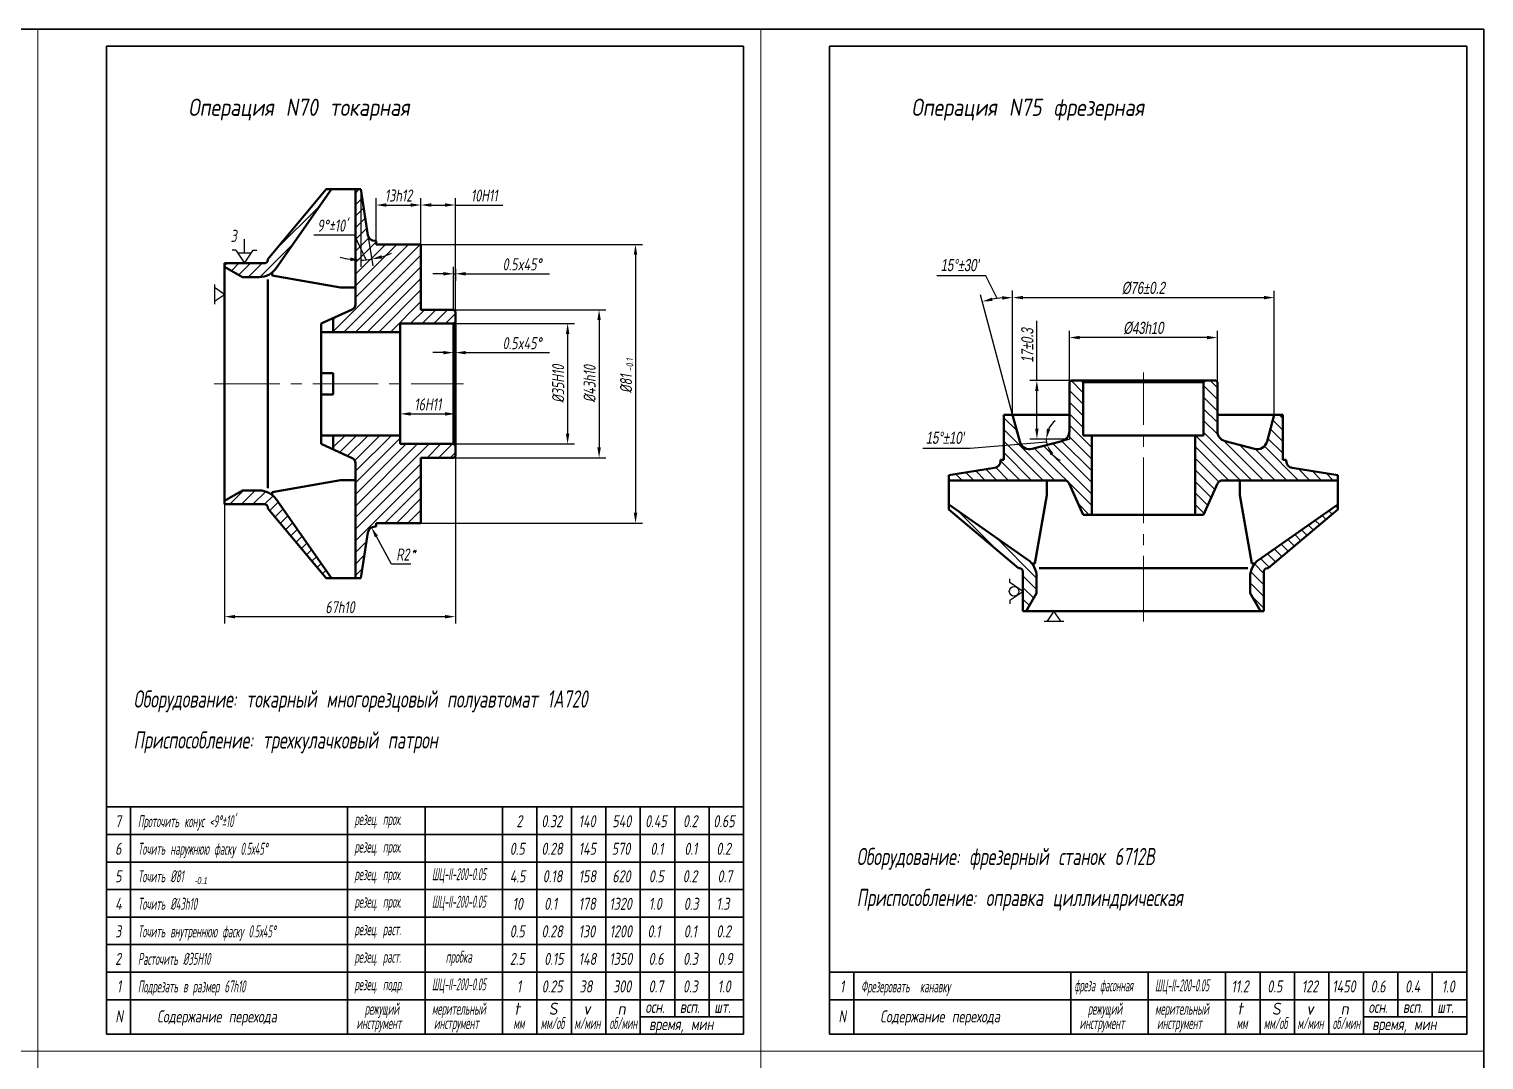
# Model space of a CAD drawing. Header units: millimetres. Extents: x 155 to 2756, y -275 to 1324.
# Drawn here: x 2333.1 to 2755.6, y 365.4 to 664.9 of the extents above; entities that cross this region are included whole.
import ezdxf

# ---------------------------------------------------------------- set-up
doc = ezdxf.new("R2010")
doc.units = ezdxf.units.MM
doc.header["$PDMODE"] = 35
doc.header["$PDSIZE"] = -30
doc.linetypes.add('CENTER2', pattern=[28.575, 19.05, -3.175, 3.175, -3.175])
doc.layers.get('0').update_dxf_attribs({"lineweight": 50})
for name, color, linetype, lineweight in [('1', 1, 'CENTER2', 20), ('Layer2', 152, 'Continuous', 25), ('Рамка', 52, 'Continuous', 35), ('Текст', 242, 'Continuous', 25)]:
    doc.layers.add(name, color=color, linetype=linetype, lineweight=lineweight)
doc.styles.add('3.5', font='txt.shx', dxfattribs={"width": 0.7, "oblique": 10, "height": 3.5})
doc.styles.add('5', font='txt.shx', dxfattribs={"width": 0.8, "oblique": 10, "height": 5})
doc.styles.add('ST_5', font='w_russin.shx', dxfattribs={"width": 0.7, "oblique": 10, "height": 5})
doc.dimstyles.new('1 STANDARD(1 1)', dxfattribs={"dimscale": 0, "dimtxt": 3.5, "dimasz": 3, "dimexe": 2, "dimexo": 0, "dimgap": 1, "dimtad": 1, "dimtoh": 1, "dimdec": 1, "dimzin": 9, "dimdsep": 46, "dimtxsty": '3.5', "dimcen": 2.5, "dimclrd": 256, "dimclre": 256, "dimclrt": 256, "dimaunit": 1, "dimadec": 0, "dimazin": 0, "dimtfac": 1, "dimtdec": 1, "dimtmove": 0, "dimatfit": 3, "dimfxl": 0, "dimtolj": 1, "dimtzin": 1, "dimarcsym": 0})
doc.dimstyles.new('STANDARD(1 1)', dxfattribs={"dimscale": 0, "dimtxt": 3.5, "dimasz": 3, "dimexe": 2, "dimexo": 0, "dimgap": 1, "dimtad": 1, "dimdec": 1, "dimzin": 9, "dimdsep": 46, "dimtxsty": '3.5', "dimcen": 2.5, "dimclrd": 256, "dimclre": 256, "dimclrt": 256, "dimaunit": 1, "dimadec": 0, "dimazin": 0, "dimtfac": 1, "dimtdec": 1, "dimtmove": 0, "dimatfit": 3, "dimfxl": 0, "dimtolj": 1, "dimtzin": 1, "dimarcsym": 0})
doc.dimstyles.new('STANDARD(1 1)$4', dxfattribs={"dimscale": 0, "dimtxt": 3.5, "dimasz": 3, "dimexe": 2, "dimexo": 0, "dimgap": 1, "dimtad": 1, "dimtoh": 1, "dimdec": 1, "dimzin": 9, "dimdsep": 46, "dimtxsty": '3.5', "dimcen": 2.5, "dimclrd": 256, "dimclre": 256, "dimclrt": 256, "dimaunit": 1, "dimadec": 0, "dimazin": 0, "dimtfac": 1, "dimtdec": 1, "dimtofl": 0, "dimtmove": 0, "dimatfit": 2, "dimfxl": 0, "dimtolj": 1, "dimtzin": 1, "dimarcsym": 0})

# ---------------------------------------------------------------- blocks, each defined once
blk = doc.blocks.new('*D121')
at = {"layer": 'Defpoints', "color": 0}
for p in [(2615.72, 586.78), (2618.69, 553.17), (2618.69, 552.8), (2618.69, 552.8), (2620.77, 545.04)]:
    blk.add_point(p, dxfattribs=at)
at = {"layer": 'Layer2', "lineweight": -2}
for p, q in [((2610.96, 593.23), (2596.69, 593.23)), ((2614.24, 586.62), (2610.96, 593.23)), ((2618.69, 552.8), (2609.34, 587.68)), ((2618.69, 553.17), (2618.69, 588.91))]:
    blk.add_line(p, q, dxfattribs=at)
blk.add_arc((2618.69, 552.8), 34.11, 95.0409, 99.9591, dxfattribs=at)
at = {"layer": 'Layer2'}
for points in [[(2615.67, 587.28), (2615.71, 586.28), (2618.69, 586.91)], [(2612.9, 585.91), (2612.68, 586.88), (2609.86, 585.75)]]:
    blk.add_solid(points, dxfattribs=at)
at = {"layer": 'Layer2', "insert": (2603.33, 596.31), "char_height": 3.5, "attachment_point": 5, "style": '3.5'}
blk.add_mtext("\\A1;{\\Fw_russin.shx;15°±30'}", dxfattribs=at)
blk = doc.blocks.new('*D124')
at = {"layer": 'Defpoints', "color": 0}
for p in [(2634.82, 545.8), (2635.19, 545.8), (2635.19, 545.8), (2627.74, 543.8), (2628.59, 544.63)]:
    blk.add_point(p, dxfattribs=at)
at = {"layer": 'Layer2', "lineweight": -2}
for p, q in [((2634.82, 545.8), (2626.48, 545.8)), ((2606.41, 543.06), (2592.6, 543.06)), ((2628.54, 544.92), (2606.41, 543.06))]:
    blk.add_line(p, q, dxfattribs=at)
for start, end in [(128.2873, 154.1437), (180, 195), (220.8563, 246.7127)]:
    blk.add_arc((2635.19, 545.8), 6.7, start, end, dxfattribs=at)
at = {"layer": 'Layer2'}
for points in [[(2629.64, 548.61), (2628.67, 548.83), (2628.48, 545.8)], [(2629.68, 541.18), (2630.56, 541.65), (2628.71, 544.06)]]:
    blk.add_solid(points, dxfattribs=at)
at = {"layer": 'Layer2', "insert": (2599.01, 546.15), "char_height": 3.5, "attachment_point": 5, "style": '3.5'}
blk.add_mtext("\\A1;{\\Fw_russin.shx;15°±10'}", dxfattribs=at)
blk = doc.blocks.new('*D122')
at = {"layer": 'Defpoints', "color": 0}
for p in [(2694.69, 586.89), (2618.69, 573.38), (2694.69, 552.8)]:
    blk.add_point(p, dxfattribs=at)
at = {"layer": 'Layer2', "lineweight": -2}
for p, q in [((2618.69, 573.38), (2618.69, 588.89)), ((2694.69, 552.8), (2694.69, 588.89)), ((2621.69, 586.89), (2691.69, 586.89))]:
    blk.add_line(p, q, dxfattribs=at)
at = {"layer": 'Layer2'}
for points in [[(2621.69, 587.39), (2621.69, 586.39), (2618.69, 586.89)], [(2691.69, 587.39), (2691.69, 586.39), (2694.69, 586.89)]]:
    blk.add_solid(points, dxfattribs=at)
at = {"layer": 'Layer2', "insert": (2656.69, 589.64), "char_height": 3.5, "attachment_point": 5, "style": '3.5'}
blk.add_mtext('\\A1;{\\Fw_russin.shx;%%c76±0.2}', dxfattribs=at)
blk = doc.blocks.new('*D123')
at = {"layer": 'Defpoints', "color": 0}
for p in [(2635.19, 575.28), (2635.19, 562.3), (2678.19, 562.3)]:
    blk.add_point(p, dxfattribs=at)
at = {"layer": 'Layer2', "lineweight": -2}
for p, q in [((2635.19, 562.3), (2635.19, 577.28)), ((2675.19, 575.28), (2638.19, 575.28)), ((2678.19, 562.3), (2678.19, 577.28))]:
    blk.add_line(p, q, dxfattribs=at)
at = {"layer": 'Layer2'}
for points in [[(2638.19, 575.78), (2638.19, 574.78), (2635.19, 575.28)], [(2675.19, 575.78), (2675.19, 574.78), (2678.19, 575.28)]]:
    blk.add_solid(points, dxfattribs=at)
at = {"layer": 'Layer2', "insert": (2656.69, 578.03), "char_height": 3.5, "attachment_point": 5, "style": '3.5'}
blk.add_mtext('\\A1;{\\Fw_russin.shx;%%c43h10  }', dxfattribs=at)
blk = doc.blocks.new('*D125')
at = {"layer": 'Defpoints', "color": 0}
for p in [(2625.76, 562.8), (2635.69, 562.8), (2634.82, 545.8)]:
    blk.add_point(p, dxfattribs=at)
at = {"layer": 'Layer2', "lineweight": -2}
for p, q in [((2625.76, 562.8), (2625.76, 580.17)), ((2635.69, 562.8), (2623.76, 562.8)), ((2625.76, 548.8), (2625.76, 559.8)), ((2634.82, 545.8), (2623.76, 545.8))]:
    blk.add_line(p, q, dxfattribs=at)
at = {"layer": 'Layer2'}
for points in [[(2625.26, 559.8), (2626.26, 559.8), (2625.76, 562.8)], [(2625.26, 548.8), (2626.26, 548.8), (2625.76, 545.8)]]:
    blk.add_solid(points, dxfattribs=at)
at = {"layer": 'Layer2', "insert": (2623.01, 572.98), "char_height": 3.5, "attachment_point": 5, "rotation": 90, "style": '3.5'}
blk.add_mtext('\\A1;{\\Fw_russin.shx;17±0.3}', dxfattribs=at)
blk = doc.blocks.new('*D135')
at = {"layer": 'Defpoints', "color": 0}
for p in [(2456.88, 540.86), (2389.88, 526.86), (2456.88, 494.19)]:
    blk.add_point(p, dxfattribs=at)
at = {"layer": 'Layer2', "lineweight": -2}
for p, q in [((2456.88, 540.86), (2456.88, 492.19)), ((2389.88, 526.86), (2389.88, 492.19)), ((2392.88, 494.19), (2453.88, 494.19))]:
    blk.add_line(p, q, dxfattribs=at)
at = {"layer": 'Layer2'}
for points in [[(2392.88, 494.69), (2392.88, 493.69), (2389.88, 494.19)], [(2453.88, 494.69), (2453.88, 493.69), (2456.88, 494.19)]]:
    blk.add_solid(points, dxfattribs=at)
at = {"layer": 'Layer2', "insert": (2423.38, 496.94), "char_height": 3.5, "attachment_point": 5, "style": '3.5'}
blk.add_mtext('\\A1;67h10', dxfattribs=at)
blk = doc.blocks.new('*D136')
at = {"layer": 'Defpoints', "color": 0}
for p in [(2456.38, 579.36), (2456.38, 544.36), (2489.48, 544.36)]:
    blk.add_point(p, dxfattribs=at)
at = {"layer": 'Layer2', "lineweight": -2}
for p, q in [((2456.38, 579.36), (2491.48, 579.36)), ((2489.48, 576.36), (2489.48, 547.36)), ((2456.38, 544.36), (2491.48, 544.36))]:
    blk.add_line(p, q, dxfattribs=at)
at = {"layer": 'Layer2'}
for points in [[(2488.98, 576.36), (2489.98, 576.36), (2489.48, 579.36)], [(2488.98, 547.36), (2489.98, 547.36), (2489.48, 544.36)]]:
    blk.add_solid(points, dxfattribs=at)
at = {"layer": 'Layer2', "insert": (2486.73, 561.86), "char_height": 3.5, "attachment_point": 5, "rotation": 90, "style": '3.5'}
blk.add_mtext('\\A1;%%c35H10', dxfattribs=at)
blk = doc.blocks.new('*D137')
at = {"layer": 'Defpoints', "color": 0}
for p in [(2440.88, 553.11), (2456.88, 553.11), (2456.88, 553.11)]:
    blk.add_point(p, dxfattribs=at)
at = {"layer": 'Layer2', "lineweight": -2}
for p, q in [((2440.88, 553.11), (2440.88, 555.11)), ((2456.88, 553.11), (2456.88, 555.11)), ((2443.88, 553.11), (2453.88, 553.11))]:
    blk.add_line(p, q, dxfattribs=at)
at = {"layer": 'Layer2'}
for points in [[(2443.88, 553.61), (2443.88, 552.61), (2440.88, 553.11)], [(2453.88, 553.61), (2453.88, 552.61), (2456.88, 553.11)]]:
    blk.add_solid(points, dxfattribs=at)
at = {"layer": 'Layer2', "insert": (2448.88, 555.86), "char_height": 3.5, "attachment_point": 5, "style": '3.5'}
blk.add_mtext('\\A1;16H11', dxfattribs=at)
blk = doc.blocks.new('*D138')
at = {"layer": 'Defpoints', "color": 0}
for p in [(2456.38, 572.36), (2456.38, 570.9), (2456.88, 572.36)]:
    blk.add_point(p, dxfattribs=at)
at = {"layer": 'Layer2', "lineweight": -2}
for p, q in [((2453.38, 570.9), (2450.38, 570.9)), ((2456.38, 572.36), (2456.38, 568.9)), ((2456.38, 570.9), (2456.88, 570.9)), ((2456.88, 572.36), (2456.88, 568.9)), ((2459.88, 570.9), (2484.21, 570.9))]:
    blk.add_line(p, q, dxfattribs=at)
at = {"layer": 'Layer2'}
for points in [[(2453.38, 571.4), (2453.38, 570.4), (2456.38, 570.9)], [(2459.88, 571.4), (2459.88, 570.4), (2456.88, 570.9)]]:
    blk.add_solid(points, dxfattribs=at)
at = {"layer": 'Layer2', "insert": (2476.27, 573.65), "char_height": 3.5, "attachment_point": 5, "style": '3.5'}
blk.add_mtext('\\A1;0.5x45°', dxfattribs=at)
blk = doc.blocks.new('*D139')
at = {"layer": 'Defpoints', "color": 0}
for p in [(2456.38, 583.36), (2456.38, 540.36), (2498.62, 540.36)]:
    blk.add_point(p, dxfattribs=at)
at = {"layer": 'Layer2', "lineweight": -2}
for p, q in [((2456.38, 583.36), (2500.62, 583.36)), ((2498.62, 580.36), (2498.62, 543.36)), ((2456.38, 540.36), (2500.62, 540.36))]:
    blk.add_line(p, q, dxfattribs=at)
at = {"layer": 'Layer2'}
for points in [[(2498.12, 580.36), (2499.12, 580.36), (2498.62, 583.36)], [(2498.12, 543.36), (2499.12, 543.36), (2498.62, 540.36)]]:
    blk.add_solid(points, dxfattribs=at)
at = {"layer": 'Layer2', "insert": (2495.87, 561.86), "char_height": 3.5, "attachment_point": 5, "rotation": 90, "style": '3.5'}
blk.add_mtext('\\A1;%%c43h10', dxfattribs=at)
blk = doc.blocks.new('*D140')
at = {"layer": 'Defpoints', "color": 0}
for p in [(2446.88, 602.36), (2446.88, 521.36), (2509.2, 521.36)]:
    blk.add_point(p, dxfattribs=at)
at = {"layer": 'Layer2', "lineweight": -2}
for p, q in [((2446.88, 602.36), (2511.2, 602.36)), ((2509.2, 599.36), (2509.2, 524.36)), ((2446.88, 521.36), (2511.2, 521.36))]:
    blk.add_line(p, q, dxfattribs=at)
at = {"layer": 'Layer2'}
for points in [[(2508.7, 599.36), (2509.7, 599.36), (2509.2, 602.36)], [(2508.7, 524.36), (2509.7, 524.36), (2509.2, 521.36)]]:
    blk.add_solid(points, dxfattribs=at)
at = {"layer": 'Layer2', "insert": (2506.45, 561.86), "char_height": 3.5, "attachment_point": 5, "rotation": 90, "style": '3.5'}
blk.add_mtext('\\A1;%%c81', dxfattribs=at)
blk = doc.blocks.new('*D141')
at = {"layer": 'Defpoints', "color": 0}
for p in [(2446.88, 613.79), (2446.88, 602.36), (2456.88, 582.86)]:
    blk.add_point(p, dxfattribs=at)
at = {"layer": 'Layer2', "lineweight": -2}
for p, q in [((2446.88, 602.36), (2446.88, 615.79)), ((2449.88, 613.79), (2453.88, 613.79)), ((2456.88, 582.86), (2456.88, 615.79)), ((2456.88, 613.79), (2470.67, 613.79))]:
    blk.add_line(p, q, dxfattribs=at)
at = {"layer": 'Layer2'}
for points in [[(2449.88, 614.29), (2449.88, 613.29), (2446.88, 613.79)], [(2453.88, 614.29), (2453.88, 613.29), (2456.88, 613.79)]]:
    blk.add_solid(points, dxfattribs=at)
at = {"layer": 'Layer2', "insert": (2465.28, 616.54), "char_height": 3.5, "attachment_point": 5, "style": '3.5'}
blk.add_mtext('\\A1;10H11', dxfattribs=at)
blk = doc.blocks.new('*D142')
at = {"layer": 'Defpoints', "color": 0}
for p in [(2432.51, 520.11), (2433.47, 518.36)]:
    blk.add_point(p, dxfattribs=at)
at = {"layer": 'Layer2', "lineweight": -2}
for p, q in [((2438.32, 509.48), (2433.95, 517.48)), ((2443.92, 509.48), (2438.32, 509.48))]:
    blk.add_line(p, q, dxfattribs=at)
at = {"layer": 'Layer2'}
blk.add_solid([(2434.39, 517.72), (2433.51, 517.24), (2432.51, 520.11)], dxfattribs=at)
at = {"layer": 'Layer2', "insert": (2441.62, 512.23), "char_height": 3.5, "attachment_point": 5, "style": '3.5'}
blk.add_mtext('\\A1;R2', dxfattribs=at)
blk = doc.blocks.new('*D143')
at = {"layer": 'Defpoints', "color": 0}
for p in [(2429.38, 618.36), (2429.38, 618.36), (2429.38, 617.89), (2431.49, 605.04), (2431.53, 597.91)]:
    blk.add_point(p, dxfattribs=at)
at = {"layer": 'Layer2', "lineweight": -2}
for p, q in [((2429.38, 617.89), (2429.38, 595.8)), ((2427.61, 605.05), (2415.79, 605.05)), ((2431, 597.86), (2427.61, 605.05)), ((2431.49, 605.04), (2432.91, 596.08))]:
    blk.add_line(p, q, dxfattribs=at)
for start, end in [(253.2615, 261.6307), (270, 279), (287.3693, 295.7385)]:
    blk.add_arc((2429.38, 618.36), 20.56, start, end, dxfattribs=at)
at = {"layer": 'Layer2'}
for points in [[(2426.43, 598.52), (2426.36, 597.52), (2429.38, 597.8)], [(2435.63, 598.25), (2435.41, 599.22), (2432.6, 598.05)]]:
    blk.add_solid(points, dxfattribs=at)
at = {"layer": 'Layer2', "insert": (2421.2, 607.8), "char_height": 3.5, "attachment_point": 5, "style": '3.5'}
blk.add_mtext("\\A1;9°±10'", dxfattribs=at)
blk = doc.blocks.new('*D144')
at = {"layer": 'Defpoints', "color": 0}
for p in [(2446.88, 613.79), (2446.88, 613.79), (2433.88, 603.36)]:
    blk.add_point(p, dxfattribs=at)
at = {"layer": 'Layer2', "lineweight": -2}
for p, q in [((2433.88, 603.36), (2433.88, 615.79)), ((2436.88, 613.79), (2443.88, 613.79)), ((2446.88, 613.79), (2446.88, 615.79))]:
    blk.add_line(p, q, dxfattribs=at)
at = {"layer": 'Layer2'}
for points in [[(2436.88, 614.29), (2436.88, 613.29), (2433.88, 613.79)], [(2443.88, 614.29), (2443.88, 613.29), (2446.88, 613.79)]]:
    blk.add_solid(points, dxfattribs=at)
at = {"layer": 'Layer2', "insert": (2440.38, 616.54), "char_height": 3.5, "attachment_point": 5, "style": '3.5'}
blk.add_mtext('\\A1;13h12', dxfattribs=at)
blk = doc.blocks.new('*D145')
at = {"layer": 'Defpoints', "color": 0}
for p in [(2456.38, 593.81), (2456.88, 595.26), (2456.38, 583.36)]:
    blk.add_point(p, dxfattribs=at)
at = {"layer": 'Layer2', "lineweight": -2}
for p, q in [((2456.38, 583.36), (2456.38, 595.81)), ((2453.38, 593.81), (2450.38, 593.81)), ((2456.38, 593.81), (2456.88, 593.81)), ((2456.88, 595.26), (2456.88, 591.81)), ((2459.88, 593.81), (2484.21, 593.81))]:
    blk.add_line(p, q, dxfattribs=at)
at = {"layer": 'Layer2'}
for points in [[(2453.38, 594.31), (2453.38, 593.31), (2456.38, 593.81)], [(2459.88, 594.31), (2459.88, 593.31), (2456.88, 593.81)]]:
    blk.add_solid(points, dxfattribs=at)
at = {"layer": 'Layer2', "insert": (2476.27, 596.56), "char_height": 3.5, "attachment_point": 5, "style": '3.5'}
blk.add_mtext('\\A1;0.5x45°', dxfattribs=at)

msp = doc.modelspace()

# ---------------------------------------------------------------- hatches: boundary and pattern name
at = {"layer": 'Layer2'}
h = msp.add_hatch(dxfattribs=at)
h.set_pattern_fill('ANSI31', color=256, scale=0.75, style=0)
h.set_pattern_definition([(45, (-24.7124, 0), (-1.683798, 1.683798), [])])
h.paths.add_polyline_path([(2402.38, 598.1), (2402.38, 597.86, -0.414214), (2401.38, 596.86), (2389.88, 596.86), (2389.88, 595.86), (2395.08, 592.86), (2399.91, 592.86, 0.244698), (2404.82, 595.41), (2420.88, 618.36), (2419.38, 618.36)])
h.paths.add_polyline_path([(2427.88, 584.89, -0.295133), (2426.94, 583.43), (2421.38, 580.93), (2421.38, 576.86), (2440.88, 576.86), (2440.88, 579.36), (2456.38, 579.36), (2456.88, 579.86), (2456.88, 582.86), (2456.38, 583.36), (2446.88, 583.36), (2446.88, 602.36), (2433.88, 602.36), (2433.88, 603.36), (2433.47, 603.36, -0.368919), (2431.49, 605.04), (2429.38, 618.36), (2427.88, 618.36)])
h.paths.add_polyline_path([(2427.88, 505.36), (2429.38, 505.36), (2431.49, 518.67, -0.368919), (2433.47, 520.36), (2433.88, 520.36), (2433.88, 521.36), (2446.88, 521.36), (2446.88, 540.36), (2456.38, 540.36), (2456.88, 540.86), (2456.88, 543.86), (2456.38, 544.36), (2440.88, 544.36), (2440.88, 546.86), (2421.38, 546.86), (2421.38, 542.78), (2426.94, 540.28, -0.295133), (2427.88, 538.82)])
h.paths.add_polyline_path([(2395.08, 530.86), (2389.88, 527.86), (2389.88, 526.86), (2401.38, 526.86, -0.414214), (2402.38, 525.86), (2402.38, 525.62), (2419.38, 505.36), (2420.88, 505.36), (2404.82, 528.3, 0.244698), (2399.91, 530.86)])
h = msp.add_hatch(dxfattribs=at)
h.set_pattern_fill('ANSI31', color=256, scale=0.75, angle=90, style=0)
h.set_pattern_definition([(135, (3218.544, -2118.101), (-1.683798, -1.683798), [])])
h.paths.add_polyline_path([(2635.11, 532.85), (2639.19, 523.8), (2641.69, 523.8), (2641.69, 546.8), (2639.19, 546.8), (2639.19, 562.3), (2638.69, 562.8), (2635.69, 562.8), (2635.19, 562.3), (2635.19, 552.8), (2635.19, 548.1), (2635.19, 545.8), (2632.97, 545.2), (2624.44, 542.92, -0.414214), (2620.77, 545.04), (2618.69, 552.8), (2616.19, 552.8), (2616.19, 539.8), (2615.19, 539.8), (2615.19, 539.38, -0.368919), (2613.5, 537.41), (2600.19, 535.3), (2600.19, 533.8), (2633.65, 533.8, -0.295133)])
h.paths.add_polyline_path([(2713.19, 533.8), (2713.19, 535.3), (2699.88, 537.41, -0.368919), (2698.19, 539.38), (2698.19, 539.8), (2697.19, 539.8), (2697.19, 552.8), (2694.69, 552.8), (2692.61, 545.04, -0.414214), (2688.94, 542.92), (2680.41, 545.2, -0.339454), (2678.19, 548.1), (2678.19, 552.8), (2678.19, 562.3), (2677.69, 562.8), (2674.69, 562.8), (2674.19, 562.3), (2674.19, 546.8), (2671.69, 546.8), (2671.69, 523.8), (2674.19, 523.8), (2678.26, 532.85, -0.295133), (2679.72, 533.8)])
h.paths.add_polyline_path([(2623.13, 510.73), (2600.19, 526.8), (2600.19, 525.3), (2620.45, 508.3), (2620.69, 508.3, -0.414214), (2621.69, 507.3), (2621.69, 495.8), (2622.69, 495.8), (2625.69, 500.99), (2625.69, 505.82, 0.244698)])
h.paths.add_polyline_path([(2687.69, 500.99), (2690.69, 495.8), (2691.69, 495.8), (2691.69, 507.3, -0.414214), (2692.69, 508.3), (2692.93, 508.3), (2713.19, 525.3), (2713.19, 526.8), (2690.25, 510.73, 0.244698), (2687.69, 505.82)])

# ---------------------------------------------------------------- linework, layer by layer
for p, q in [((2419.38, 618.36), (2402.38, 598.1)), ((2420.88, 618.36), (2404.82, 595.41)), ((2429.38, 618.36), (2419.38, 618.36)), ((2427.88, 618.36), (2427.88, 584.89)), ((2389.88, 596.86), (2401.38, 596.86)), ((2389.88, 561.86), (2389.88, 596.86)), ((2389.88, 595.86), (2395.08, 592.86)), ((2402.38, 597.86), (2402.38, 598.1)), ((2399.91, 592.86), (2395.08, 592.86)), ((2402.38, 592.15), (2402.38, 561.56)), ((2403.7, 594.2), (2403.7, 593.36)), ((2403.7, 593.36), (2423.55, 589.86)), ((2427.88, 589.86), (2423.55, 589.86)), ((2426.94, 583.43), (2417.88, 579.36)), ((2417.88, 561.86), (2417.88, 579.36)), ((2421.38, 576.86), (2421.38, 580.93)), ((2417.88, 576.86), (2440.88, 576.86)), ((2402.38, 531.56), (2402.38, 562.15)), ((2421.38, 564.96), (2417.88, 564.96)), ((2421.38, 564.96), (2421.38, 558.76)), ((2635.19, 562.3), (2635.69, 562.8)), ((2635.19, 562.3), (2635.19, 552.8)), ((2635.69, 562.8), (2656.69, 562.8)), ((2639.19, 562.3), (2638.69, 562.8)), ((2639.19, 562.3), (2639.19, 546.8)), ((2639.19, 562.3), (2656.69, 562.3)), ((2677.69, 562.8), (2656.69, 562.8)), ((2674.19, 562.3), (2656.69, 562.3)), ((2674.19, 562.3), (2674.69, 562.8)), ((2674.19, 562.3), (2674.19, 546.8)), ((2678.19, 562.3), (2677.69, 562.8)), ((2678.19, 562.3), (2678.19, 552.8)), ((2389.88, 561.86), (2389.88, 526.86)), ((2417.88, 561.86), (2417.88, 544.36)), ((2421.38, 558.76), (2417.88, 558.76)), ((2616.19, 552.8), (2616.19, 539.8)), ((2635.19, 552.8), (2616.19, 552.8)), ((2678.19, 552.8), (2697.19, 552.8)), ((2697.19, 552.8), (2697.19, 539.8)), ((2417.88, 546.86), (2440.88, 546.86)), ((2421.38, 546.86), (2421.38, 542.78)), ((2639.19, 546.8), (2656.69, 546.8)), ((2641.69, 523.8), (2641.69, 546.8)), ((2674.19, 546.8), (2656.69, 546.8)), ((2671.69, 523.8), (2671.69, 546.8)), ((2426.94, 540.28), (2417.88, 544.36)), ((2427.88, 505.36), (2427.88, 538.82)), ((2600.19, 535.3), (2613.5, 537.41)), ((2615.19, 539.8), (2615.19, 539.38)), ((2616.19, 539.8), (2615.19, 539.8)), ((2697.19, 539.8), (2698.19, 539.8)), ((2698.19, 539.8), (2698.19, 539.38)), ((2713.19, 535.3), (2699.88, 537.41)), ((2403.7, 530.36), (2423.55, 533.86)), ((2427.88, 533.86), (2423.55, 533.86)), ((2600.19, 535.3), (2600.19, 525.3)), ((2600.19, 533.8), (2633.65, 533.8)), ((2628.69, 533.8), (2628.69, 529.46)), ((2635.11, 532.85), (2639.19, 523.8)), ((2678.26, 532.85), (2674.19, 523.8)), ((2713.19, 533.8), (2679.72, 533.8)), ((2684.69, 533.8), (2684.69, 529.46)), ((2713.19, 535.3), (2713.19, 525.3)), ((2389.88, 527.86), (2395.08, 530.86)), ((2399.91, 530.86), (2395.08, 530.86)), ((2403.7, 529.51), (2403.7, 530.36)), ((2420.88, 505.36), (2404.82, 528.3)), ((2625.19, 509.61), (2628.69, 529.46)), ((2688.19, 509.61), (2684.69, 529.46)), ((2389.88, 526.86), (2401.38, 526.86)), ((2402.38, 525.86), (2402.38, 525.62)), ((2419.38, 505.36), (2402.38, 525.62)), ((2600.19, 526.8), (2623.13, 510.73)), ((2600.19, 525.3), (2620.45, 508.3)), ((2713.19, 526.8), (2690.25, 510.73)), ((2713.19, 525.3), (2692.93, 508.3)), ((2656.69, 523.8), (2639.19, 523.8)), ((2656.69, 523.8), (2674.19, 523.8)), ((2620.69, 508.3), (2620.45, 508.3)), ((2621.69, 495.8), (2621.69, 507.3)), ((2624.34, 509.61), (2625.19, 509.61)), ((2626.4, 508.3), (2656.98, 508.3)), ((2686.98, 508.3), (2656.4, 508.3)), ((2689.04, 509.61), (2688.19, 509.61)), ((2691.69, 495.8), (2691.69, 507.3)), ((2692.69, 508.3), (2692.93, 508.3)), ((2429.38, 505.36), (2419.38, 505.36)), ((2625.69, 505.82), (2625.69, 500.99)), ((2687.69, 505.82), (2687.69, 500.99)), ((2622.69, 495.8), (2625.69, 500.99)), ((2690.69, 495.8), (2687.69, 500.99)), ((2656.69, 495.8), (2621.69, 495.8)), ((2656.69, 495.8), (2691.69, 495.8))]:
    msp.add_line(p, q)
at = {"color": 1}
for p, q in [((2429.38, 618.36), (2431.49, 605.04)), ((2433.88, 603.36), (2433.47, 603.36)), ((2433.88, 602.36), (2433.88, 603.36)), ((2446.88, 602.36), (2433.88, 602.36)), ((2446.88, 583.36), (2446.88, 602.36)), ((2456.38, 583.36), (2446.88, 583.36)), ((2456.38, 583.36), (2456.88, 582.86)), ((2440.88, 579.36), (2440.88, 561.86)), ((2456.38, 579.36), (2440.88, 579.36)), ((2456.38, 579.36), (2456.88, 579.86)), ((2456.38, 579.36), (2456.38, 561.86)), ((2456.88, 582.86), (2456.88, 561.86)), ((2440.88, 544.36), (2440.88, 561.86)), ((2456.38, 544.36), (2456.38, 561.86)), ((2456.88, 540.86), (2456.88, 561.86)), ((2618.69, 552.8), (2620.77, 545.04)), ((2635.19, 552.8), (2635.19, 548.1)), ((2678.19, 552.8), (2678.19, 548.1)), ((2694.69, 552.8), (2692.61, 545.04)), ((2632.97, 545.2), (2624.44, 542.92)), ((2680.41, 545.2), (2688.94, 542.92)), ((2456.38, 544.36), (2440.88, 544.36)), ((2456.38, 544.36), (2456.88, 543.86)), ((2456.38, 540.36), (2456.88, 540.86)), ((2446.88, 540.36), (2446.88, 521.36)), ((2456.38, 540.36), (2446.88, 540.36)), ((2433.88, 520.36), (2433.47, 520.36)), ((2433.88, 521.36), (2433.88, 520.36)), ((2446.88, 521.36), (2433.88, 521.36)), ((2429.38, 505.36), (2431.49, 518.67))]:
    msp.add_line(p, q, dxfattribs=at)
for centre, radius, start, end in [((2433.47, 605.36), 2, 189, 270), ((2623.67, 545.82), 3, 195, 285), ((2632.19, 548.1), 3, 285, 0), ((2681.19, 548.1), 3, 180, 255), ((2689.71, 545.82), 3, 255, 345), ((2433.47, 518.36), 2, 90, 171)]:
    msp.add_arc(centre, radius, start, end, dxfattribs=at)
for centre, radius, start, end in [((2401.38, 597.86), 1, 270, 0), ((2399.91, 598.86), 6, 270, 325), ((2426.28, 584.89), 1.6, 294.2277, 0), ((2426.28, 538.82), 1.6, 0, 65.7723), ((2613.19, 539.38), 2, 279, 0), ((2700.19, 539.38), 2, 180, 261), ((2633.65, 532.2), 1.6, 24.2277, 90), ((2679.72, 532.2), 1.6, 90, 155.7723), ((2399.91, 524.86), 6, 35, 90), ((2401.38, 525.86), 1, 0, 90), ((2620.69, 507.3), 1, 0, 90), ((2619.69, 505.82), 6, 0, 55), ((2693.69, 505.82), 6, 125, 180), ((2692.69, 507.3), 1, 90, 180)]:
    msp.add_arc(centre, radius, start, end)
at = {"layer": '1'}
for p, q in [((2656.69, 492.78), (2656.69, 565.16)), ((2386.87, 561.86), (2459.25, 561.86))]:
    msp.add_line(p, q, dxfattribs=at)
at = {"layer": 'Layer2', "lineweight": 0}
for p, q in [((2335.58, 664.91), (2335.58, 70.91)), ((2545.58, 664.91), (2545.58, 70.91)), ((1915.58, 367.91), (2755.58, 367.91))]:
    msp.add_line(p, q, dxfattribs=at)
at = {"layer": 'Layer2'}
for p, q in [((2429.38, 618.36), (2429.38, 617.89)), ((2393.11, 600.64), (2392.04, 600.64)), ((2393.11, 600.64), (2395.63, 596.86)), ((2395.63, 599.79), (2395.63, 603.85)), ((2395.63, 596.86), (2398.16, 600.64)), ((2398.16, 600.64), (2399.23, 600.64)), ((2397.59, 599.79), (2393.68, 599.79)), ((2386.95, 590.65), (2386.95, 584.98)), ((2389.88, 587.82), (2386.95, 589.78)), ((2386.95, 585.86), (2389.88, 587.82)), ((2632.97, 545.2), (2635.19, 545.8)), ((2635.19, 548.1), (2635.19, 545.8)), ((2617.91, 504.07), (2617.91, 505.15)), ((2621.69, 501.55), (2617.91, 504.07)), ((2617.91, 499.02), (2621.69, 501.55)), ((2617.91, 499.02), (2617.91, 497.95)), ((2630.72, 495.8), (2628.77, 492.86)), ((2632.68, 492.86), (2630.72, 495.8)), ((2627.89, 492.86), (2633.56, 492.86))]:
    msp.add_line(p, q, dxfattribs=at)
msp.add_circle((2619.16, 501.55), 1.4, dxfattribs=at)
at = {"layer": 'Рамка'}
for p, q in [((1915.58, 664.91), (2755.58, 664.91)), ((2755.58, 664.91), (2755.58, 70.91)), ((2355.58, 659.91), (2355.58, 372.91)), ((2540.58, 659.91), (2355.58, 659.91)), ((2540.58, 372.91), (2540.58, 659.91)), ((2565.58, 659.91), (2565.58, 372.91)), ((2750.58, 659.91), (2565.58, 659.91)), ((2750.58, 372.91), (2750.58, 659.91)), ((2355.58, 438.91), (2540.58, 438.91)), ((2362.58, 372.91), (2362.58, 438.91)), ((2425.58, 372.91), (2425.58, 438.91)), ((2448.08, 372.91), (2448.08, 438.91)), ((2470.58, 372.91), (2470.58, 438.91)), ((2480.58, 372.91), (2480.58, 438.91)), ((2490.58, 372.91), (2490.58, 438.91)), ((2500.58, 372.91), (2500.58, 438.91)), ((2510.58, 372.91), (2510.58, 438.91)), ((2520.58, 377.91), (2520.58, 438.91)), ((2530.58, 377.91), (2530.58, 438.91)), ((2355.58, 430.91), (2540.58, 430.91)), ((2355.58, 422.91), (2540.58, 422.91)), ((2355.58, 414.91), (2540.58, 414.91)), ((2355.58, 406.91), (2540.58, 406.91)), ((2355.58, 398.91), (2540.58, 398.91)), ((2355.58, 390.91), (2540.58, 390.91)), ((2565.58, 390.91), (2750.58, 390.91)), ((2572.58, 372.91), (2572.58, 390.91)), ((2635.58, 372.91), (2635.58, 390.91)), ((2658.08, 372.91), (2658.08, 390.91)), ((2680.58, 372.91), (2680.58, 390.91)), ((2690.58, 372.91), (2690.58, 390.91)), ((2700.58, 372.91), (2700.58, 390.91)), ((2710.58, 372.91), (2710.58, 390.91)), ((2720.58, 372.91), (2720.58, 390.91)), ((2730.58, 377.91), (2730.58, 390.91)), ((2740.58, 377.91), (2740.58, 390.91)), ((2355.58, 382.91), (2540.58, 382.91)), ((2565.58, 382.91), (2750.58, 382.91)), ((2540.58, 377.91), (2510.58, 377.91)), ((2750.58, 377.91), (2720.58, 377.91)), ((2355.58, 372.91), (2540.58, 372.91)), ((2565.58, 372.91), (2750.58, 372.91))]:
    msp.add_line(p, q, dxfattribs=at)

# ---------------------------------------------------------------- texts
at = {"layer": 'Layer2', "style": '3.5', "oblique": 10, "width": 0.7}
msp.add_text('-0.1', height=2, rotation=90, dxfattribs=at).set_placement((2508.53, 565.44))
msp.add_text('*', height=3, dxfattribs=at).set_placement((2444.16, 511.97))
at = {"layer": 'Текст', "oblique": 10}
for s, height, style, width, p in [('Операция N70 токарная', 5, '5', 0.8, (2379.33, 639.69)), ('Операция N75 фрезерная', 5, '5', 0.8, (2589.33, 639.69)), ('3', 3.5, '3.5', 0.7, (2391.62, 603.08)), ('Оборудование: токарный многорезцовый полуавтомат 1А720', 5, '5', 0.65, (2363.41, 467.77)), ('Приспособление: трехкулачковый патрон ', 5, '5', 0.65, (2363.41, 455.87)), ('7', 3.5, '3.5', 0.7, (2358.07, 433.01)), ("Проточить конус <9%%d%%p10'", 3.5, '3.5', 0.5, (2364.68, 433.01)), ('резец. прох.', 3.5, '3.5', 0.5, (2427.57, 433.63)), ('2', 3.5, '3.5', 0.7, (2474.61, 433.01)), ('0.32', 3.5, '3.5', 0.7, (2481.86, 433.01)), ('140', 3.5, '3.5', 0.7, (2492.68, 433.01)), ('540', 3.5, '3.5', 0.7, (2502.46, 433.01)), ('0.45', 3.5, '3.5', 0.7, (2512, 433.01)), ('0.2', 3.5, '3.5', 0.7, (2522.99, 433.01)), ('0.65', 3.5, '3.5', 0.7, (2531.8, 433.01)), ('6', 3.5, '3.5', 0.7, (2358.07, 425.01)), ('Точить наружнюю фаску 0.5х45%%d', 3.5, '3.5', 0.5, (2364.68, 425.01)), ('резец. прох.', 3.5, '3.5', 0.5, (2427.57, 425.63)), ('0.5', 3.5, '3.5', 0.7, (2472.68, 425.01)), ('0.28', 3.5, '3.5', 0.7, (2481.89, 425.01)), ('145', 3.5, '3.5', 0.7, (2492.68, 425.01)), ('570', 3.5, '3.5', 0.7, (2502.31, 425.01)), ('0.1', 3.5, '3.5', 0.7, (2513.53, 425.01)), ('0.1', 3.5, '3.5', 0.7, (2523.39, 425.01)), ('0.2', 3.5, '3.5', 0.7, (2532.68, 425.01)), ('Оборудование: фрезерный станок 6712В', 5, '5', 0.65, (2573.41, 422)), ('5', 3.5, '3.5', 0.7, (2358.07, 417.01)), ('Точить %%c81', 3.5, '3.5', 0.5, (2364.68, 417.01)), ('-0.1', 2, 'ST_5', 0.7, (2381.09, 416.5)), ('резец. прох.', 3.5, '3.5', 0.5, (2427.57, 417.63)), ('ШЦ-II-200-0.05', 3.5, '3.5', 0.42, (2450.07, 417.63)), ('4.5', 3.5, '3.5', 0.7, (2472.68, 417.01)), ('0.18', 3.5, '3.5', 0.7, (2482.26, 417.01)), ('158', 3.5, '3.5', 0.7, (2492.68, 417.01)), ('620', 3.5, '3.5', 0.7, (2502.46, 417.01)), ('0.5', 3.5, '3.5', 0.7, (2513.08, 417.01)), ('0.2', 3.5, '3.5', 0.7, (2522.93, 417.01)), ('0.7', 3.5, '3.5', 0.7, (2533.03, 417.01)), ('Приспособление: оправка циллиндрическая', 5, '5', 0.65, (2573.41, 410.09)), ('4', 3.5, '3.5', 0.7, (2358.07, 409.01)), ('Точить %%c43h10', 3.5, '3.5', 0.5, (2364.68, 409.01)), ('резец. прох.', 3.5, '3.5', 0.5, (2427.57, 409.63)), ('ШЦ-II-200-0.05', 3.5, '3.5', 0.42, (2450.07, 409.63)), ('10', 3.5, '3.5', 0.7, (2473.48, 409.01)), ('0.1', 3.5, '3.5', 0.7, (2482.68, 409.01)), ('178', 3.5, '3.5', 0.7, (2492.68, 409.01)), ('1320', 3.5, '3.5', 0.7, (2501.59, 409.01)), ('1.0', 3.5, '3.5', 0.7, (2513.07, 409.01)), ('0.3', 3.5, '3.5', 0.7, (2523.23, 409.01)), ('1.3', 3.5, '3.5', 0.7, (2532.68, 409.01)), ('3', 3.5, '3.5', 0.7, (2358.07, 401.01)), ('Точить внутреннюю фаску 0.5х45%%d', 3.5, '3.5', 0.5, (2364.68, 401.01)), ('резец. раст.', 3.5, '3.5', 0.5, (2427.57, 401.63)), ('0.5', 3.5, '3.5', 0.7, (2472.68, 401.01)), ('0.28', 3.5, '3.5', 0.7, (2481.92, 401.01)), ('130', 3.5, '3.5', 0.7, (2492.68, 401.01)), ('1200', 3.5, '3.5', 0.7, (2501.68, 401.01)), ('0.1', 3.5, '3.5', 0.7, (2512.68, 401.01)), ('0.1', 3.5, '3.5', 0.7, (2523.23, 401.01)), ('0.2', 3.5, '3.5', 0.7, (2532.68, 401.01)), ('пробка', 3.5, '3.5', 0.5, (2454.07, 393.63)), ('2', 3.5, '3.5', 0.7, (2358.07, 393.01)), ('Расточить %%c35Н10', 3.5, '3.5', 0.5, (2364.68, 393.01)), ('резец. раст.', 3.5, '3.5', 0.5, (2427.57, 393.63)), ('2.5', 3.5, '3.5', 0.7, (2472.68, 393.01)), ('0.15', 3.5, '3.5', 0.7, (2482.68, 393.01)), ('148', 3.5, '3.5', 0.7, (2492.68, 393.01)), ('1350', 3.5, '3.5', 0.7, (2501.59, 393.01)), ('0.6', 3.5, '3.5', 0.7, (2513, 393.01)), ('0.3', 3.5, '3.5', 0.7, (2523.02, 393.01)), ('0.9', 3.5, '3.5', 0.7, (2533.02, 393.01)), ('ШЦ-II-200-0.05', 3.5, '3.5', 0.42, (2450.07, 385.63)), ('фреза фасонная', 3.5, '3.5', 0.42, (2636.66, 385.32)), ('ШЦ-II-200-0.05', 3.5, '3.5', 0.42, (2660.07, 385.32)), ('1', 3.5, '3.5', 0.7, (2358.59, 385.01)), ('Подрезать в размер 67h10', 3.5, '3.5', 0.5, (2364.68, 385.01)), ('резец. подр.', 3.5, '3.5', 0.5, (2427.57, 385.63)), ('1', 3.5, '3.5', 0.7, (2474.74, 385.01)), ('0.25', 3.5, '3.5', 0.7, (2481.97, 385.01)), ('38', 3.5, '3.5', 0.7, (2492.95, 385.01)), ('300', 3.5, '3.5', 0.7, (2502.68, 385.01)), ('0.7', 3.5, '3.5', 0.7, (2513, 385.01)), ('0.3', 3.5, '3.5', 0.7, (2522.99, 385.01)), ('1.0', 3.5, '3.5', 0.7, (2533.07, 385.01)), ('1', 3.5, '3.5', 0.7, (2568.59, 385.01)), ('Фрезеровать  канавку', 3.5, '3.5', 0.5, (2574.68, 385.01)), ('11.2', 3.5, '3.5', 0.7, (2682.25, 385.01)), ('0.5', 3.5, '3.5', 0.7, (2692.68, 385.01)), ('122', 3.5, '3.5', 0.7, (2702.68, 385.01)), ('1450', 3.5, '3.5', 0.7, (2711.54, 385.01)), ('0.6', 3.5, '3.5', 0.7, (2722.68, 385.01)), ('0.4', 3.5, '3.5', 0.7, (2732.68, 385.01)), ('1.0', 3.5, '3.5', 0.7, (2743.35, 385.01)), ('режущий', 3.5, '3.5', 0.5, (2430.53, 378.54)), ('мерительный', 3.5, '3.5', 0.5, (2450.07, 378.54)), ('t', 3.5, '3.5', 0.9, (2473.99, 378.54)), ('S', 3.5, '3.5', 0.9, (2483.99, 378.54)), ('v', 3.5, '3.5', 0.9, (2493.99, 378.54)), ('n', 3.5, '3.5', 0.9, (2503.99, 378.54)), ('осн.', 3.5, '3.5', 0.7, (2512.06, 379.06)), ('всп.', 3.5, '3.5', 0.7, (2522.06, 379.06)), ('шт.', 3.5, '3.5', 0.7, (2532.06, 379.06)), ('режущий', 3.5, '3.5', 0.5, (2640.53, 378.54)), ('мерительный', 3.5, '3.5', 0.5, (2660.07, 378.54)), ('t', 3.5, '3.5', 0.9, (2683.99, 378.54)), ('S', 3.5, '3.5', 0.9, (2693.99, 378.54)), ('v', 3.5, '3.5', 0.9, (2703.99, 378.54)), ('n', 3.5, '3.5', 0.9, (2713.99, 378.54)), ('осн.', 3.5, '3.5', 0.7, (2722.06, 379.06)), ('всп.', 3.5, '3.5', 0.7, (2732.06, 379.06)), ('шт.', 3.5, '3.5', 0.7, (2742.06, 379.06)), ('N', 3.5, '3.5', 0.7, (2358.14, 376.31)), ('Содержание перехода', 3.5, '3.5', 0.7, (2370.28, 376.31)), ('инструмент', 3.5, '3.5', 0.5, (2428.15, 374.36)), ('инструмент', 3.5, '3.5', 0.5, (2450.65, 374.36)), ('мм', 3.5, '3.5', 0.5, (2473.72, 374.36)), ('мм/об', 3.5, '3.5', 0.5, (2481.65, 374.36)), ('м/мин', 3.5, '3.5', 0.5, (2491.43, 374.36)), ('об/мин', 3.5, '3.5', 0.4, (2501.65, 374.36)), ('время, мин', 3.5, '3.5', 0.7, (2513.15, 374.06)), ('N', 3.5, '3.5', 0.7, (2568.14, 376.31)), ('Содержание перехода', 3.5, '3.5', 0.7, (2580.28, 376.31)), ('инструмент', 3.5, '3.5', 0.5, (2638.15, 374.36)), ('инструмент', 3.5, '3.5', 0.5, (2660.65, 374.36)), ('мм', 3.5, '3.5', 0.5, (2683.72, 374.36)), ('мм/об', 3.5, '3.5', 0.5, (2691.65, 374.36)), ('м/мин', 3.5, '3.5', 0.5, (2701.43, 374.36)), ('об/мин', 3.5, '3.5', 0.4, (2711.65, 374.36)), ('время, мин', 3.5, '3.5', 0.7, (2723.15, 374.06))]:
    msp.add_text(s, height=height, dxfattribs=dict(at, style=style, width=width)).set_placement(p)

# ---------------------------------------------------------------- dimensions: what is measured, and where the dimension line sits
at = {"layer": 'Layer2'}
for base, line1, line2, text, dimstyle, override, picture, middle in [((2431.53, 597.91), ((2429.38, 618.36), (2431.49, 605.04)), ((2429.38, 618.36), (2429.38, 617.89)), "<>±10'", '1 STANDARD(1 1)', {"dimscale": 1, "dimtmove": 1}, '*D143', (2421.2, 607.8)), ((2615.72, 586.78), ((2618.69, 552.8), (2618.69, 553.17)), ((2618.69, 552.8), (2620.77, 545.04)), "{\\Fw_russin.shx;<>±30'}", 'STANDARD(1 1)$4', {"dimscale": 1, "dimtmove": 1}, '*D121', (2603.33, 596.31)), ((2628.59, 544.63), ((2627.74, 543.8), (2635.19, 545.8)), ((2635.19, 545.8), (2634.82, 545.8)), "{\\Fw_russin.shx;<>±10'}", 'STANDARD(1 1)$4', {"dimscale": 1, "dimtofl": 1, "dimtmove": 1}, '*D124', (2599.01, 546.15))]:
    dim = msp.add_angular_dim_2l(base=base, line1=line1, line2=line2, text=text, dimstyle=dimstyle, override=override, dxfattribs=at)
    dim.commit()
    dim.dimension.update_dxf_attribs({"geometry": picture, "text_midpoint": middle, "dimtype": 162})
for base, p1, p2, text, picture, middle in [((2446.88, 613.79), (2433.88, 603.36), (2446.88, 613.79), '<>h12', '*D144', (2440.38, 616.54)), ((2456.88, 553.11), (2440.88, 553.11), (2456.88, 553.11), '<>H11', '*D137', (2448.88, 555.86)), ((2456.88, 494.19), (2389.88, 526.86), (2456.88, 540.86), '<>h10', '*D135', (2423.38, 496.94))]:
    dim = msp.add_linear_dim(base=base, p1=p1, p2=p2, text=text, dimstyle='1 STANDARD(1 1)', override={"dimscale": 1}, dxfattribs=at)
    dim.commit()
    dim.dimension.update_dxf_attribs({"geometry": picture, "text_midpoint": middle})
for base, p1, p2, text, picture, middle in [((2446.88, 613.79), (2456.88, 582.86), (2446.88, 602.36), '<>H11', '*D141', (2465.28, 613.79)), ((2456.38, 593.81), (2456.88, 595.26), (2456.38, 583.36), '<>x45°', '*D145', (2476.27, 593.81)), ((2456.38, 570.9), (2456.88, 572.36), (2456.38, 572.36), '<>x45°', '*D138', (2476.27, 570.9))]:
    dim = msp.add_linear_dim(base=base, p1=p1, p2=p2, text=text, dimstyle='1 STANDARD(1 1)', override={"dimscale": 1}, dxfattribs=at)
    dim.commit()
    dim.dimension.update_dxf_attribs({"geometry": picture, "text_midpoint": middle, "dimtype": 160})
for base, p1, p2, angle, text, dimstyle, picture, middle in [((2509.2, 521.36), (2446.88, 602.36), (2446.88, 521.36), 90, '%%c<>', '1 STANDARD(1 1)', '*D140', (2509.2, 561.86)), ((2694.69, 586.89), (2618.69, 573.38), (2694.69, 552.8), 180, '{\\Fw_russin.shx;%%c76±0.2}', 'STANDARD(1 1)', '*D122', (2656.69, 586.89)), ((2498.62, 540.36), (2456.38, 583.36), (2456.38, 540.36), 90, '%%c<>h10', '1 STANDARD(1 1)', '*D139', (2498.62, 561.86)), ((2489.48, 544.36), (2456.38, 579.36), (2456.38, 544.36), 90, '%%c<>H10', '1 STANDARD(1 1)', '*D136', (2489.48, 561.86)), ((2625.76, 562.8), (2634.82, 545.8), (2635.69, 562.8), 90, '{\\Fw_russin.shx;17±0.3}', 'STANDARD(1 1)', '*D125', (2625.76, 572.98)), ((2635.19, 575.28), (2678.19, 562.3), (2635.19, 562.3), 180, '{\\Fw_russin.shx;%%c43h10  }', 'STANDARD(1 1)', '*D123', (2656.69, 575.28))]:
    dim = msp.add_linear_dim(base=base, p1=p1, p2=p2, angle=angle, text=text, dimstyle=dimstyle, override={"dimscale": 1}, dxfattribs=at)
    dim.commit()
    dim.dimension.update_dxf_attribs({"geometry": picture, "text_midpoint": middle, "dimtype": 160})
dim = msp.add_radius_dim(center=(2433.47, 518.36), mpoint=(2432.51, 520.11), dimstyle='1 STANDARD(1 1)', override={"dimscale": 1, "dimtmove": 1}, dxfattribs=at)
dim.commit()
dim.dimension.update_dxf_attribs({"geometry": '*D142', "text_midpoint": (2438.32, 509.48), "dimtype": 164})

doc.saveas('drawing.dxf')
